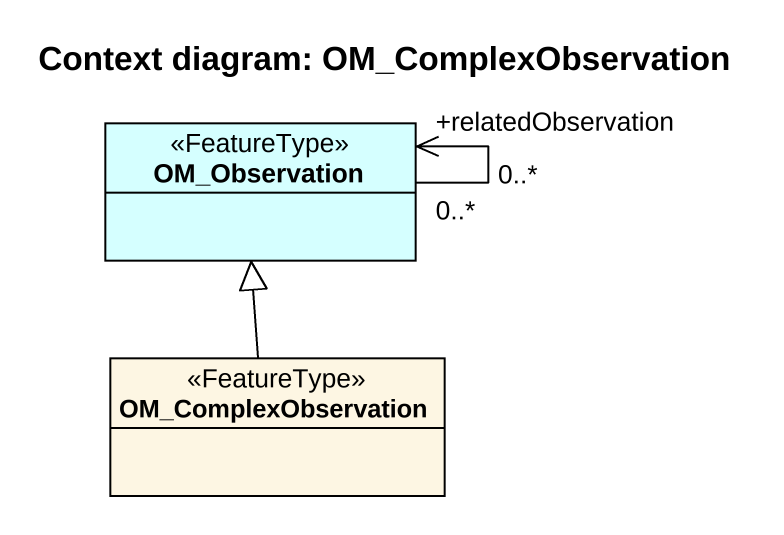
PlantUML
@startuml
title Context diagram: OM_ComplexObservation
hide circle
hide empty members
class OM_Observation <<FeatureType>> #D5FFFF
class OM_ComplexObservation <<FeatureType>>
OM_Observation "0..*" --> "+relatedObservation\n0..*" OM_Observation
OM_ComplexObservation -up-|> OM_Observation
@enduml
